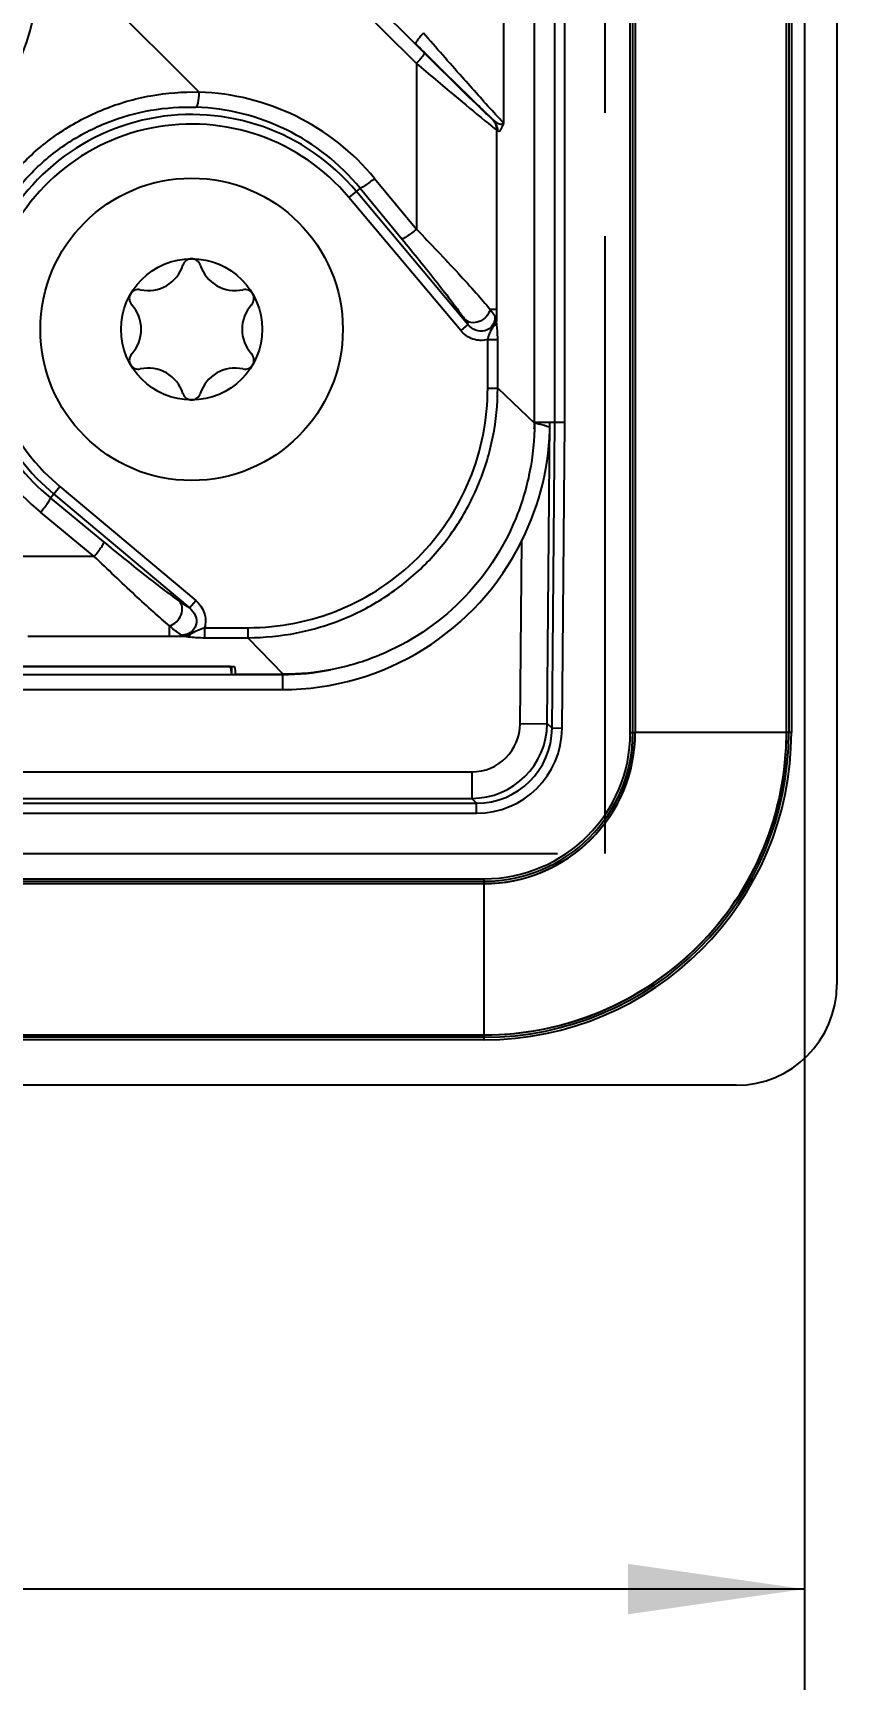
# Model space of a CAD drawing. Header units: millimetres. Extents: x 0 to 594, y 0 to 420.
# Drawn here: x 526.86 to 542.8, y 157.28 to 190.15 of the extents above; entities that cross this region are included whole.
import ezdxf

# ---------------------------------------------------------------- set-up
doc = ezdxf.new("R2010")
doc.units = ezdxf.units.MM
doc.header["$LTSCALE"] = 32.67
doc.linetypes.add('CENTER', pattern=[0.6, 0.375, -0.075, 0.075, -0.075])
doc.layers.get('0').update_dxf_attribs({"linetype": 'CONTINUOUS'})
for name, color, linetype in [('AUSFORMSCHRAEGEN', 7, 'CONTINUOUS'), ('FASEN', 7, 'CONTINUOUS'), ('KURVEN', 7, 'CONTINUOUS'), ('RUNDUNGEN', 7, 'CONTINUOUS'), ('ZEICHNUNGSBEMASSUNGEN', 7, 'CONTINUOUS')]:
    doc.layers.add(name, color=color, linetype=linetype)
doc.styles.get("Standard").update_dxf_attribs({"font": 'txt', "width": 0.7})
doc.dimstyles.new('DIMSTYLE_1', dxfattribs={"dimtxt": 3.5, "dimasz": 3.5, "dimexe": 2, "dimexo": 0, "dimgap": 0.875, "dimtad": 1, "dimdec": 1, "dimtxsty": 'STANDARD', "dimblk": '_FILLED', "dimblk1": '_FILLED', "dimblk2": '_FILLED', "dimcen": 0.09, "dimadec": 0, "dimazin": 0, "dimtp": 0.5, "dimtm": 0.5, "dimtfac": 1, "dimtdec": 1, "dimtofl": 0, "dimtmove": 0, "dimatfit": 3, "dimldrblk": '_FILLED', "dimfxl": 1, "dimtolj": 1, "dimarcsym": 0})

# ---------------------------------------------------------------- blocks, each defined once
blk = doc.blocks.new('_FILLED')
at = {"color": 0, "linetype": 'BYBLOCK'}
blk.add_solid([(0, 0), (-1, 0.1429), (-1, -0.1429)], dxfattribs=at)
blk = doc.blocks.new('*D12')
at = {"layer": 'ZEICHNUNGSBEMASSUNGEN', "color": 2, "linetype": 'CONTINUOUS'}
for p, q in [((403.446, 217.277), (403.446, 157.28)), ((542.158, 217.277), (542.158, 157.28)), ((403.446, 159.28), (472.802, 159.28)), ((542.158, 159.28), (472.802, 159.28))]:
    blk.add_line(p, q, dxfattribs=at)
at = {"layer": 'ZEICHNUNGSBEMASSUNGEN', "color": 2, "linetype": 'CONTINUOUS', "xscale": 3.5, "yscale": 3.5, "zscale": 3.5, "rotation": 180}
blk.add_blockref('_FILLED', (403.446, 159.28), dxfattribs=at)
at = {"layer": 'ZEICHNUNGSBEMASSUNGEN', "color": 2, "linetype": 'CONTINUOUS', "xscale": 3.5, "yscale": 3.5, "zscale": 3.5}
blk.add_blockref('_FILLED', (542.158, 159.28), dxfattribs=at)

msp = doc.modelspace()

# ---------------------------------------------------------------- linework, layer by layer
at = {"color": 7, "linetype": 'CONTINUOUS'}
for p, q in [((538.8022, 211.027), (538.8022, 176.277)), ((541.8022, 176.277), (541.8022, 211.027)), ((535.8022, 173.277), (409.8022, 173.277)), ((409.8022, 170.277), (535.8022, 170.277))]:
    msp.add_line(p, q, dxfattribs=at)
at = {"color": 9, "linetype": 'CONTINUOUS'}
for p, q in [((541.8022, 176.277), (538.8022, 176.277)), ((535.8022, 170.277), (535.8022, 173.277))]:
    msp.add_line(p, q, dxfattribs=at)
at = {"color": 7, "linetype": 'CONTINUOUS'}
for radius in [3, 1.4]:
    msp.add_circle((530.0022, 184.277), radius, dxfattribs=at)
for centre, radius, start, end in [((529.1398, 185.7707), 0.7248, 257.60856, 342.39144), ((530.0022, 185.497), 0.18, 17.60856, 162.39144), ((530.8646, 185.7707), 0.7248, 197.60856, 282.39144), ((528.9457, 184.887), 0.18, 77.60856, 222.39144), ((528.2775, 184.277), 0.7248, 317.60856, 42.39144), ((531.727, 184.277), 0.7248, 137.60856, 222.39144), ((531.0588, 184.887), 0.18, 317.60856, 102.39144), ((528.9457, 183.667), 0.18, 137.60856, 282.39144), ((531.0588, 183.667), 0.18, 257.60856, 42.39144), ((529.1398, 182.7832), 0.7248, 17.60856, 102.39144), ((530.8646, 182.7832), 0.7248, 77.60856, 162.39144), ((530.0022, 183.057), 0.18, 197.60856, 342.39144), ((535.8022, 176.277), 3, 269.99618, 0.0036), ((535.8022, 176.277), 6, 269.99886, 0.0011)]:
    msp.add_arc(centre, radius, start, end, dxfattribs=at)
at = {"layer": 'AUSFORMSCHRAEGEN', "color": 7, "linetype": 'CONTINUOUS'}
for p, q in [((536.8022, 182.427), (536.8022, 211.0781)), ((542.8022, 211.0364), (542.8022, 171.277)), ((414.7522, 177.5882), (530.8522, 177.5882)), ((530.7726, 177.5836), (414.8319, 177.5836)), ((530.7744, 177.5737), (530.7726, 177.5836)), ((530.7776, 177.5563), (530.7744, 177.5737)), ((530.8022, 177.427), (530.8022, 177.5882)), ((525.552, 177.4253), (530.8022, 177.427)), ((530.8022, 177.427), (531.8022, 177.427)), ((530.8736, 177.432), (531.819, 177.432)), ((525.0177, 177.129), (531.8022, 177.129)), ((540.8022, 169.277), (404.8022, 169.277))]:
    msp.add_line(p, q, dxfattribs=at)
at = {"layer": 'AUSFORMSCHRAEGEN', "color": 9, "linetype": 'CONTINUOUS'}
for p, q in [((536.1923, 188.3723), (536.1923, 202.954)), ((531.8022, 177.427), (531.8022, 177.129))]:
    msp.add_line(p, q, dxfattribs=at)
at = {"layer": 'AUSFORMSCHRAEGEN', "color": 7, "linetype": 'CONTINUOUS'}
for centre, radius, start, end in [((531.8022, 182.427), 5, 358.54509, 360), ((533.3735, 178.0377), 2.6401, 190.50661, 191.08568), ((531.8022, 182.427), 5, 270, 281.00623), ((540.8022, 171.277), 2, 270, 360)]:
    msp.add_arc(centre, radius, start, end, dxfattribs=at)
msp.add_ellipse((530.9987, 302.012), major_axis=(0, 125), ratio=0.0122179, start_param=-3.237647, end_param=-3.2235912, dxfattribs=at)
msp.add_open_spline([(530.8022, 177.427), (530.7967, 177.453), (530.7914, 177.4876), (530.7842, 177.5219), (530.7826, 177.53)], degree=3, knots=[0, 0, 0, 0, 0.7617531, 1, 1, 1, 1], dxfattribs=at)
at = {"layer": 'FASEN', "color": 7, "linetype": 'CONTINUOUS'}
for p, q in [((537.1074, 182.4256), (536.8022, 182.427)), ((536.8022, 182.427), (536.9008, 182.3971)), ((537.0572, 176.4566), (537.1074, 182.4256)), ((536.5211, 176.4523), (536.5516, 180.0814)), ((410.0468, 175.4967), (535.5577, 175.4967)), ((410.0468, 174.9697), (535.5577, 174.9697))]:
    msp.add_line(p, q, dxfattribs=at)
at = {"layer": 'FASEN', "color": 9, "linetype": 'CONTINUOUS'}
for p, q in [((536.5211, 176.4523), (537.0572, 176.4566)), ((535.5577, 175.4967), (535.5577, 174.9697))]:
    msp.add_line(p, q, dxfattribs=at)
at = {"layer": 'FASEN', "color": 7, "linetype": 'CONTINUOUS'}
for centre, radius, start, end in [((531.1455, 163.5565), 19.7, 72.41345, 73.01359), ((535.5575, 176.4694), 1.4997, 270.00942, 359.51357), ((535.5577, 176.4601), 0.9634, 270.00417, 359.53205)]:
    msp.add_arc(centre, radius, start, end, dxfattribs=at)
for centre, major_axis, ratio, start_param, end_param in [((531.8887, 182.4246), (5.2168, -0.1398), 0.9998625, -0.4389232, 0.0269856), ((531.8022, 182.4253), (0, 5.2963), 1, -3.1415927, -2.0292483)]:
    msp.add_ellipse(centre, major_axis=major_axis, ratio=ratio, start_param=start_param, end_param=end_param, dxfattribs=at)
at = {"layer": 'FASEN', "color": 9, "linetype": 'CONTINUOUS'}
msp.add_open_spline([(537.1074, 182.4256), (537.1065, 182.4256), (537.1066, 182.4298), (537.1044, 182.4243), (537.1049, 182.4207), (537.1037, 182.4097), (537.1031, 182.3883), (537.1016, 182.3582), (537.1008, 182.345), (537.0998, 182.3298), (537.0989, 182.3358), (537.0978, 182.3358)], degree=3, knots=[0, 0, 0, 0, 0.026745, 0.0514378, 0.099119, 0.1689689, 0.3547669, 0.7673008, 0.9120401, 0.9671815, 1, 1, 1, 1], dxfattribs=at)
at = {"layer": 'KURVEN', "color": 7, "linetype": 'CENTER'}
for p, q in [((538.2055, 173.8737), (538.2055, 211.027)), ((407.399, 173.8737), (538.2055, 173.8737))]:
    msp.add_line(p, q, dxfattribs=at)
at = {"layer": 'RUNDUNGEN', "color": 7, "linetype": 'CONTINUOUS'}
for p, q in [((536.8022, 182.4151), (536.8022, 211.0781)), ((537.2055, 182.4252), (537.1074, 182.4256)), ((537.4055, 182.4252), (537.2055, 182.4252))]:
    msp.add_line(p, q, dxfattribs=at)
at = {"layer": 'RUNDUNGEN', "color": 9, "linetype": 'CONTINUOUS'}
for p, q in [((537.2055, 182.4252), (537.2055, 211.027)), ((537.4055, 182.4243), (537.4055, 211.027)), ((538.7051, 176.277), (538.7051, 211.027)), ((538.7551, 176.277), (538.7551, 211.027)), ((541.8494, 211.027), (541.8494, 176.277)), ((541.8994, 211.027), (541.8994, 176.277)), ((527.0322, 192.1006), (530.1483, 188.9846)), ((532.2588, 191.7429), (534.4607, 189.5518)), ((532.4121, 191.955), (534.614, 189.764)), ((534.4607, 189.5518), (534.4607, 186.2651)), ((535.9649, 188.4485), (535.9829, 188.4337)), ((536.05, 188.2364), (536.068, 188.2216)), ((536.05, 188.2364), (536.05, 184.6722)), ((533.3426, 187.0799), (533.1222, 186.8949)), ((533.3426, 187.0799), (534.1726, 186.0727)), ((533.6307, 187.2722), (534.4607, 186.2651)), ((535.3394, 184.2526), (533.1222, 186.8949)), ((535.4846, 184.3744), (533.2674, 187.0167)), ((536.05, 184.6722), (535.9226, 184.6722)), ((536.05, 184.6722), (536.0501, 184.4352)), ((535.4846, 184.3744), (535.3394, 184.2526)), ((535.8757, 184.0767), (536.0738, 184.0767)), ((535.8757, 183.1126), (535.8757, 184.0767)), ((536.0738, 183.1126), (536.0738, 184.0767)), ((535.8757, 183.1126), (536.0738, 183.1126)), ((536.0738, 183.1126), (536.8022, 182.4151)), ((537.1526, 176.3603), (537.2055, 182.4252)), ((537.3526, 176.3586), (537.4055, 182.4243)), ((526.9394, 181.3127), (527.2625, 181.0118)), ((527.0764, 181.4436), (527.3843, 181.157)), ((527.1991, 180.936), (527.3843, 181.157)), ((527.3843, 181.157), (530.0823, 178.8931)), ((528.2623, 180.0598), (527.1991, 180.936)), ((527.2625, 181.0118), (529.9604, 178.7479)), ((528.0701, 179.7716), (527.0066, 180.6481)), ((528.0701, 179.7716), (525.4342, 179.7717)), ((529.9604, 178.7479), (530.0823, 178.8931)), ((529.5638, 178.1824), (526.7496, 178.1824)), ((529.5638, 178.1824), (529.5638, 178.3915)), ((529.901, 178.1822), (529.5638, 178.1824)), ((530.2582, 178.3568), (531.1197, 178.3568)), ((530.2582, 178.3568), (530.2582, 178.1586)), ((531.1197, 178.3568), (531.1197, 178.1586)), ((530.2582, 178.1586), (531.1197, 178.1586)), ((531.1197, 178.1586), (531.819, 177.432)), ((537.1526, 176.3603), (537.0572, 176.4566)), ((537.3526, 176.3586), (537.1526, 176.3604)), ((538.7051, 176.277), (538.7988, 176.277)), ((541.8994, 176.277), (541.8057, 176.277)), ((535.6528, 174.8737), (535.5577, 174.9697)), ((409.9516, 174.8737), (535.6528, 174.8737)), ((409.9516, 174.6737), (535.6529, 174.6737)), ((535.6529, 174.6737), (535.6529, 174.8737)), ((409.8022, 173.3741), (535.8022, 173.3741)), ((409.8022, 173.3241), (535.8022, 173.3241)), ((535.8022, 173.2804), (535.8022, 173.3741)), ((535.8022, 170.2298), (409.8022, 170.2298)), ((535.8022, 170.1798), (409.8022, 170.1798)), ((535.8022, 170.1798), (535.8022, 170.2735))]:
    msp.add_line(p, q, dxfattribs=at)
at = {"layer": 'RUNDUNGEN', "color": 7, "linetype": 'CONTINUOUS'}
for centre, radius, start, end in [((696.0322, 352.3162), 229.0742, 225.139596, 225.262768), ((561.8665, 215.458), 37.4202, 226.00734, 226.23509)]:
    msp.add_arc(centre, radius, start, end, dxfattribs=at)
at = {"layer": 'RUNDUNGEN', "color": 9, "linetype": 'CONTINUOUS'}
for centre, radius, start, end in [((529.9952, 184.2762), 4.7109, 39.49274, 88.13737), ((530.0022, 184.277), 4.2624, 40, 224.0625), ((529.9364, 184.2762), 4.4117, 39.45785, 88.08424), ((530.0022, 184.277), 4.0728, 40, 224.0797), ((530.003, 184.3428), 4.4123, 183.0516, 230.54498), ((530.003, 184.284), 4.7116, 182.99854, 230.50733), ((535.653, 176.3733), 1.4996, 269.9924, 359.50273), ((535.6529, 176.3734), 1.6997, 269.99795, 359.50205), ((535.8022, 176.277), 6.0971, 270, 360), ((535.8022, 176.277), 6.0471, 270, 360), ((535.8022, 176.277), 6.0034, 270, 360), ((535.8022, 176.277), 2.9966, 270, 360), ((535.8022, 176.277), 2.9529, 270, 360), ((535.8022, 176.277), 2.9029, 270, 360)]:
    msp.add_arc(centre, radius, start, end, dxfattribs=at)
at = {"layer": 'RUNDUNGEN', "color": 7, "linetype": 'CONTINUOUS'}
msp.add_ellipse((399.4462, 314.788), major_axis=(126.3555, -126.3555), ratio=0.1399043, start_param=-0.139002, end_param=0.139002, dxfattribs=at)
at = {"layer": 'RUNDUNGEN', "color": 9, "linetype": 'CONTINUOUS'}
for points, knots in [([(534.6007, 190.1542), (534.5776, 190.1301), (534.5362, 190.0847), (534.486, 190.0229), (534.4564, 189.9789), (534.4459, 189.9543), (534.4455, 189.9446), (534.4474, 189.9421)], [0, 0, 0, 0, 0.3774279, 0.6912631, 0.9033452, 0.9651165, 1, 1, 1, 1]), ([(536.0011, 188.5744), (535.7878, 188.8074), (535.3205, 189.3337), (534.8559, 189.8622), (534.6007, 190.1543)], [0, 0, 0, 0, 0.4489454, 1, 1, 1, 1]), ([(534.614, 189.764), (534.6159, 189.7616), (534.6155, 189.7518), (534.605, 189.7273), (534.5754, 189.6833), (534.5251, 189.6214), (534.4838, 189.5761), (534.4607, 189.5519)], [0, 0, 0, 0, 0.0348827, 0.0966539, 0.3087361, 0.6225717, 1, 1, 1, 1]), ([(534.614, 189.764), (534.8433, 189.5358), (535.2507, 189.1332), (535.6598, 188.7323), (535.8411, 188.5614)], [0, 0, 0, 0, 0.5649286, 1, 1, 1, 1]), ([(534.4607, 189.5518), (534.7117, 189.3396), (535.1633, 188.9596), (535.617, 188.5822), (535.82, 188.4173)], [0, 0, 0, 0, 0.5568883, 1, 1, 1, 1]), ([(525.2979, 184.0375), (525.2831, 184.3576), (525.3194, 185.0046), (525.5707, 185.9452), (526.0109, 186.8201), (526.6231, 187.589), (527.3798, 188.2164), (528.2461, 188.674), (529.1817, 188.944), (529.828, 188.9931), (530.1483, 188.9846)], [0, 0, 0, 0, 0.1239038, 0.2485314, 0.3739712, 0.4999452, 0.6259358, 0.7514154, 0.8760818, 1, 1, 1, 1]), ([(530.1482, 188.9846), (530.1471, 188.9478), (530.1425, 188.879), (530.1292, 188.7883), (530.1135, 188.7272), (530.0976, 188.6961), (530.0884, 188.6869), (530.0839, 188.6854)], [0, 0, 0, 0, 0.3543525, 0.6620054, 0.8832543, 0.9541474, 1, 1, 1, 1]), ([(525.5969, 184.1079), (525.5811, 184.4044), (525.6102, 185.0043), (525.8369, 185.8783), (526.2412, 186.6925), (526.8083, 187.4078), (527.5121, 187.9893), (528.3182, 188.4102), (529.1877, 188.6544), (529.7871, 188.6953), (530.0839, 188.6854)], [0, 0, 0, 0, 0.1237579, 0.2483288, 0.373825, 0.4999373, 0.6260689, 0.7516112, 0.8762264, 1, 1, 1, 1]), ([(535.82, 188.4173), (535.8681, 188.3783), (535.9442, 188.3173), (536.0208, 188.2569), (536.05, 188.2364)], [0, 0, 0, 0, 0.6345001, 1, 1, 1, 1]), ([(535.8411, 188.5614), (535.8548, 188.5484), (535.8956, 188.5104), (535.9363, 188.472), (535.9649, 188.4485)], [0, 0, 0, 0, 0.3371718, 1, 1, 1, 1]), ([(535.9829, 188.4337), (536.0102, 188.4062), (536.0543, 188.3393), (536.0686, 188.2606), (536.068, 188.2216)], [0, 0, 0, 0, 0.4987439, 1, 1, 1, 1]), ([(535.9829, 188.4337), (536.0032, 188.4149), (536.0417, 188.3837), (536.1005, 188.3536), (536.1539, 188.3461), (536.183, 188.3618), (536.1923, 188.3723)], [0, 0, 0, 0, 0.3480559, 0.6183008, 0.8236714, 1, 1, 1, 1]), ([(536.1923, 188.3723), (536.1673, 188.3956), (536.1037, 188.4633), (536.0406, 188.5312), (536.0011, 188.5744)], [0, 0, 0, 0, 0.3689112, 1, 1, 1, 1]), ([(536.068, 188.2216), (536.0768, 188.2144), (536.1037, 188.2042), (536.1408, 188.2384), (536.168, 188.2947), (536.1843, 188.3434), (536.1923, 188.3723)], [0, 0, 0, 0, 0.1516224, 0.3237354, 0.6004403, 1, 1, 1, 1]), ([(533.6307, 187.2722), (533.5996, 187.2456), (533.5393, 187.1966), (533.4646, 187.1419), (533.4116, 187.1079), (533.3813, 187.0908), (533.3599, 187.0815), (533.3467, 187.0783), (533.3426, 187.0799)], [0, 0, 0, 0, 0.3516429, 0.6666087, 0.7936398, 0.8934753, 0.9623401, 1, 1, 1, 1]), ([(534.4607, 186.2651), (534.4296, 186.2384), (534.3693, 186.1894), (534.2946, 186.1347), (534.2416, 186.1007), (534.2113, 186.0836), (534.1899, 186.0743), (534.1767, 186.0711), (534.1726, 186.0727)], [0, 0, 0, 0, 0.3516429, 0.6666088, 0.7936398, 0.8934753, 0.9623401, 1, 1, 1, 1]), ([(534.1726, 186.0727), (534.409, 185.7858), (534.7475, 185.3679), (535.1592, 184.8348), (535.3385, 184.5919), (535.4152, 184.4798)], [0, 0, 0, 0, 0.5519479, 0.7982856, 1, 1, 1, 1]), ([(534.4607, 186.2651), (534.7418, 185.9751), (535.142, 185.555), (535.6265, 185.0213), (535.8343, 184.7818), (535.9226, 184.6722)], [0, 0, 0, 0, 0.5602562, 0.804823, 1, 1, 1, 1]), ([(535.9226, 184.6722), (535.9116, 184.6191), (535.8549, 184.5161), (535.7135, 184.4201), (535.5485, 184.396), (535.4481, 184.4444), (535.4152, 184.4798)], [0, 0, 0, 0, 0.2533627, 0.5206615, 0.7739671, 1, 1, 1, 1]), ([(535.4152, 184.4798), (535.4218, 184.4703), (535.4454, 184.4355), (535.4685, 184.4003), (535.4846, 184.3744)], [0, 0, 0, 0, 0.2749067, 1, 1, 1, 1]), ([(536.0236, 184.5394), (536.0256, 184.4767), (535.9932, 184.3451), (535.8272, 184.2237), (535.6252, 184.2425), (535.524, 184.3259), (535.4846, 184.3744)], [0, 0, 0, 0, 0.2502556, 0.5007497, 0.7510796, 1, 1, 1, 1]), ([(535.9226, 184.6722), (535.9326, 184.6597), (535.9672, 184.6162), (536.001, 184.5719), (536.0236, 184.5394)], [0, 0, 0, 0, 0.2881795, 1, 1, 1, 1]), ([(535.9836, 184.3339), (535.9927, 184.3405), (536.024, 184.3668), (536.0464, 184.4057), (536.0501, 184.4352)], [0, 0, 0, 0, 0.2747061, 1, 1, 1, 1]), ([(536.0501, 184.4352), (536.0485, 184.4447), (536.0419, 184.4799), (536.0321, 184.5145), (536.0236, 184.5394)], [0, 0, 0, 0, 0.2669033, 1, 1, 1, 1]), ([(536.0738, 184.0767), (536.0738, 184.1107), (536.0719, 184.2305), (536.0628, 184.3503), (536.0501, 184.4352)], [0, 0, 0, 0, 0.2834389, 1, 1, 1, 1]), ([(535.8757, 184.0767), (535.7818, 184.0484), (535.5702, 184.0546), (535.4027, 184.1772), (535.3394, 184.2526)], [0, 0, 0, 0, 0.4991397, 1, 1, 1, 1]), ([(535.8757, 184.0767), (535.888, 184.1225), (535.9176, 184.2115), (535.9648, 184.2922), (535.9836, 184.3339)], [0, 0, 0, 0, 0.5094744, 1, 1, 1, 1]), ([(531.1197, 178.3568), (531.4307, 178.3568), (532.0545, 178.4173), (533.2493, 178.7752), (534.577, 179.6553), (535.4572, 180.983), (535.8152, 182.1778), (535.8757, 182.8017), (535.8757, 183.1126)], [0, 0, 0, 0, 0.1252817, 0.2505778, 0.5000005, 0.7494228, 0.8747188, 1, 1, 1, 1]), ([(531.1197, 178.1586), (531.4435, 178.1589), (532.093, 178.2222), (533.0291, 178.5039), (533.8927, 178.9631), (534.6493, 179.583), (535.2693, 180.3397), (535.7286, 181.2033), (536.0103, 182.1394), (536.0736, 182.7888), (536.0738, 183.1126)], [0, 0, 0, 0, 0.1249746, 0.2499646, 0.3749732, 0.5000004, 0.6250276, 0.7500361, 0.8750258, 1, 1, 1, 1]), ([(527.0066, 180.6481), (527.0332, 180.6792), (527.0822, 180.7394), (527.1369, 180.8141), (527.1709, 180.8671), (527.188, 180.8974), (527.1973, 180.9189), (527.2005, 180.932), (527.1989, 180.9361)], [0, 0, 0, 0, 0.3516431, 0.6666089, 0.7936399, 0.8934754, 0.9623401, 1, 1, 1, 1]), ([(528.07, 179.7717), (528.0966, 179.8028), (528.1456, 179.8631), (528.2003, 179.9378), (528.2343, 179.9908), (528.2514, 180.0211), (528.2607, 180.0425), (528.2639, 180.0557), (528.2623, 180.0598)], [0, 0, 0, 0, 0.3516429, 0.6666087, 0.7936398, 0.8934753, 0.9623401, 1, 1, 1, 1]), ([(529.7562, 178.8865), (529.6465, 178.9649), (529.4137, 179.1392), (528.9139, 179.5281), (528.5266, 179.842), (528.2623, 180.0598)], [0, 0, 0, 0, 0.2127928, 0.4592027, 1, 1, 1, 1]), ([(529.5638, 178.3915), (529.4562, 178.4819), (529.226, 178.6846), (528.7257, 179.1422), (528.3367, 179.5132), (528.0701, 179.7716)], [0, 0, 0, 0, 0.2073227, 0.4523831, 1, 1, 1, 1]), ([(529.5638, 178.3915), (529.6144, 178.4067), (529.71, 178.4683), (529.8006, 178.6054), (529.829, 178.7601), (529.7881, 178.8562), (529.7562, 178.8865)], [0, 0, 0, 0, 0.2583368, 0.5321069, 0.7848262, 1, 1, 1, 1]), ([(529.9604, 178.7479), (529.9457, 178.7571), (529.8764, 178.8016), (529.809, 178.8488), (529.7562, 178.8865)], [0, 0, 0, 0, 0.2111189, 1, 1, 1, 1]), ([(530.0823, 178.8931), (530.1576, 178.8299), (530.2803, 178.6624), (530.2865, 178.4507), (530.2582, 178.3568)], [0, 0, 0, 0, 0.5006757, 1, 1, 1, 1]), ([(529.9604, 178.7479), (530.0089, 178.7086), (530.0923, 178.6074), (530.1112, 178.4054), (529.9899, 178.2393), (529.8583, 178.2069), (529.7955, 178.2089)], [0, 0, 0, 0, 0.2487879, 0.4990477, 0.7496121, 1, 1, 1, 1]), ([(529.7956, 178.2088), (529.7798, 178.2199), (529.7004, 178.278), (529.6244, 178.3407), (529.5638, 178.3915)], [0, 0, 0, 0, 0.1965292, 1, 1, 1, 1]), ([(529.7956, 178.2088), (529.8038, 178.206), (529.8382, 178.1948), (529.8737, 178.1867), (529.901, 178.1822)], [0, 0, 0, 0, 0.2375318, 1, 1, 1, 1]), ([(530.0029, 178.2498), (529.9963, 178.2405), (529.97, 178.2087), (529.9308, 178.1859), (529.901, 178.1822)], [0, 0, 0, 0, 0.2751046, 1, 1, 1, 1]), ([(529.901, 178.1822), (529.9257, 178.1785), (530.0441, 178.1633), (530.1637, 178.1586), (530.2582, 178.1586)], [0, 0, 0, 0, 0.2088901, 1, 1, 1, 1]), ([(530.0029, 178.2498), (530.0442, 178.2686), (530.1243, 178.3152), (530.2127, 178.3446), (530.2582, 178.3568)], [0, 0, 0, 0, 0.490421, 1, 1, 1, 1])]:
    msp.add_open_spline(points, degree=3, knots=knots, dxfattribs=at)
at = {"layer": 'RUNDUNGEN', "color": 7, "linetype": 'CONTINUOUS'}
for points, knots in [([(535.8757, 188.5368), (535.7964, 188.6133), (535.4351, 188.9644), (535.0764, 189.3181), (534.7969, 189.5952)], [0, 0, 0, 0, 0.2187117, 1, 1, 1, 1]), ([(536.8022, 182.4151), (536.8022, 182.0893), (536.7382, 181.4359), (536.3609, 180.1853), (535.4376, 178.7965), (534.0488, 177.8733), (532.7982, 177.496), (532.1448, 177.432), (531.819, 177.432)], [0, 0, 0, 0, 0.1253026, 0.2506078, 0.4999999, 0.7493919, 0.8746973, 1, 1, 1, 1])]:
    msp.add_open_spline(points, degree=3, knots=knots, dxfattribs=at)
at = {"layer": 'RUNDUNGEN', "color": 9, "linetype": 'CONTINUOUS'}
for points in [[(535.9649, 188.4485), (535.9922, 188.421), (536.0143, 188.3873), (536.0288, 188.3513)], [(536.0288, 188.3513), (536.0433, 188.3152), (536.0506, 188.2754), (536.05, 188.2364)], [(535.9836, 184.3339), (536.0123, 184.3975), (536.028, 184.4698), (536.0236, 184.5394)], [(529.7953, 178.2089), (529.8657, 178.204), (529.9387, 178.2207), (530.0029, 178.2498)]]:
    msp.add_open_spline(points, degree=3, dxfattribs=at)

# ---------------------------------------------------------------- dimensions: what is measured, and where the dimension line sits
at = {"layer": 'ZEICHNUNGSBEMASSUNGEN', "color": 2, "linetype": 'CONTINUOUS'}
dim = msp.add_linear_dim(base=(542.1581, 159.2805), p1=(403.4464, 217.277), p2=(542.1581, 217.277), dimstyle='DIMSTYLE_1', dxfattribs=at)
dim.commit()
dim.dimension.update_dxf_attribs({"geometry": '*D12', "text_midpoint": (466.8022, 159.2805), "dimtype": 160})

doc.saveas('drawing.dxf')
